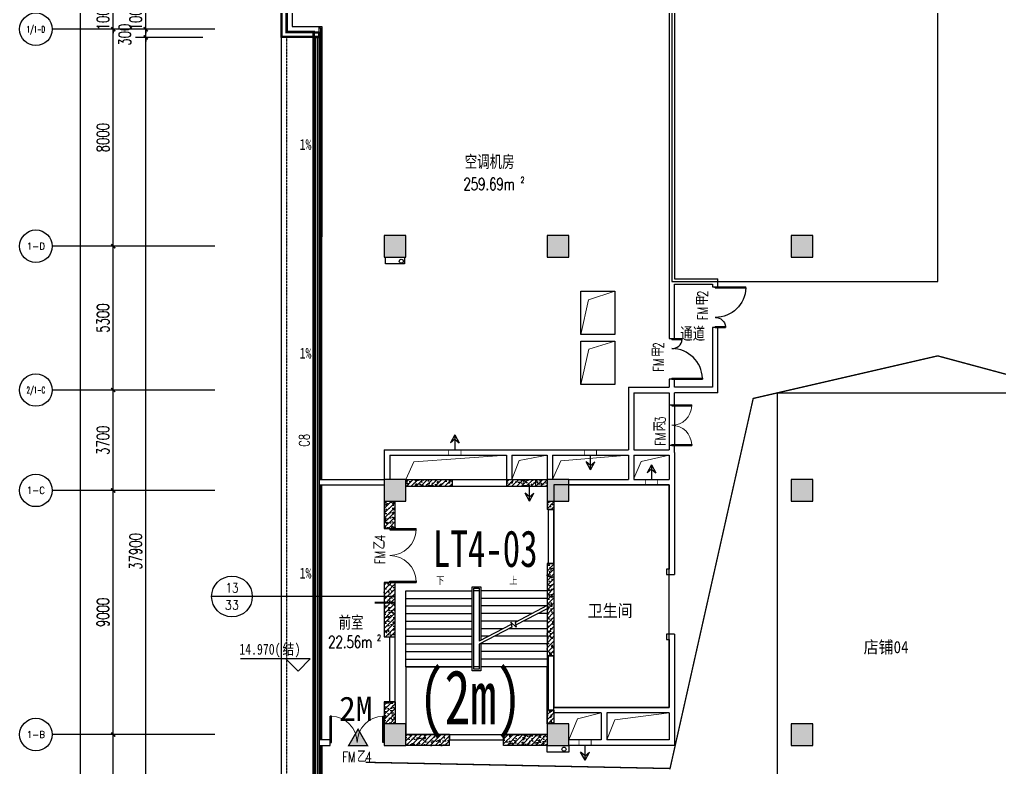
# Model space of a CAD drawing. Header units: millimetres. Extents: x 2508758 to 2608101, y 258149 to 386457.
# Drawn here: x 2508758 to 2544876, y 284649 to 312216 of the extents above; entities that cross this region are included whole.
import ezdxf
from ezdxf.enums import TextEntityAlignment as Align

# ---------------------------------------------------------------- set-up
doc = ezdxf.new("R2010")
doc.units = ezdxf.units.MM
doc.header["$MEASUREMENT"] = 0
doc.linetypes.add('_DASH', pattern=[0.6, 0.4, -0.2])
doc.linetypes.add('DASH', pattern=[0.35, 0.25, -0.1])
doc.layers.get('0').update_dxf_attribs({"linetype": 'CONTINUOUS'})
doc.layers.get('Defpoints').update_dxf_attribs({"linetype": 'CONTINUOUS'})
for name, color, linetype in [('0-商铺线', 2, 'CONTINUOUS'), ('AXIS', 3, 'CONTINUOUS'), ('COLUMN', 255, 'CONTINUOUS'), ('DIM_ELEV', 3, 'CONTINUOUS'), ('DIM_IDEN', 3, 'CONTINUOUS'), ('DIM_SYMB', 3, 'CONTINUOUS'), ('PUB_HATCH', 251, 'CONTINUOUS'), ('PUB_TEXT', 7, 'CONTINUOUS'), ('RAIL', 163, 'CONTINUOUS'), ('SPACE', 7, 'CONTINUOUS'), ('STAIR', 2, 'CONTINUOUS'), ('WALL', 255, 'CONTINUOUS'), ('WINDOW', 4, 'CONTINUOUS'), ('WZ', 7, 'CONTINUOUS'), ('排烟', 6, 'CONTINUOUS'), ('文字', 7, 'CONTINUOUS'), ('栏杆', 212, 'CONTINUOUS'), ('疏散指示', 1, 'CONTINUOUS'), ('索引', 1, 'CONTINUOUS'), ('门窗', 40, 'CONTINUOUS')]:
    doc.layers.add(name, color=color, linetype=linetype)
doc.layers.add('fire', color=1, linetype='CONTINUOUS', lineweight=5)
doc.layers.add('P-SANR-FIXT', color=6, linetype='CONTINUOUS', lineweight=15)
doc.styles.add('-宋体', font='', dxfattribs={"width": 0.8})
doc.styles.add('_TCH_AXIS', font='COMPLEX', dxfattribs={"bigfont": 'GBCBIG'})
doc.styles.add('_TCH_DIM', font='', dxfattribs={"width": 0.8})
doc.styles.add('_TCH_LABEL', font='COMPLEX', dxfattribs={"bigfont": 'GBCBIG'})
doc.styles.add('_TCH_SPACE', font='SIMPLEX', dxfattribs={"height": 5, "bigfont": 'GBCBIG'})
doc.styles.add('DIM_FONT', font='SIMPLEX', dxfattribs={"width": 0.7, "bigfont": 'GBCBIG'})
doc.styles.add('TK-TITLE', font='simhei.ttf', dxfattribs={"height": 350})
doc.styles.add('黑体', font='simhei.ttf', dxfattribs={"width": 0.7})
doc.styles.get('-宋体').set_extended_font_data('SimSun')
doc.styles.get('_TCH_DIM').set_extended_font_data('SimSun')
doc.dimstyles.new('_TCH_ARCH&&150', dxfattribs={"dimscale": 1.5, "dimtxt": 300, "dimasz": 100, "dimexe": 250, "dimexo": 300, "dimgap": 100, "dimtad": 1, "dimdec": 0, "dimzin": 0, "dimdsep": 46, "dimtxsty": 'DIM_FONT', "dimblk": 'ARCHTICK', "dimcen": 0.09, "dimclrt": 7, "dimazin": 2, "dimtfac": 1, "dimtdec": 0, "dimtix": 1, "dimtmove": 2, "dimatfit": 3, "dimfxl": 1, "dimtolj": 1, "dimtzin": 0, "dimarcsym": 0})
pattern_1 = [(45, (1355319.74, -337230.97), (-88.388348, 88.388348), []), (50, (1355319.74, -337230.97), (358.63009, -31.37607), [37.5, -412.5]), (355, (1355319.74, -337230.97), (-69.37567, 376.09607), [30, -330]), (100.4514, (1355349.62, -337233.58), (289.25469, 344.71977), [31.870095, -350.57106]), (46.1842, (1355319.74, -337130.97), (533.62052, -82.7595), [56.25, -618.75]), (96.6356, (1355364.2, -337137.86), (467.33135, 487.05894), [47.80514, -525.8565]), (351.1842, (1355319.74, -337130.97), (467.33097, 487.0593), [45, -495]), (21, (1355369.74, -337155.97), (298.453526, -201.309445), [37.5, -412.5]), (326, (1355369.74, -337155.97), (121.65767, 362.57502), [30, -330]), (71.4514, (1355394.6, -337172.74), (420.11131, 161.26525), [31.870095, -350.57106]), (37.5, (1355319.74, -337230.97), (6.079928, 166.446927), [0, -326, 0, -335, 0, -331.25]), (7.5, (1355319.74, -337230.97), (131.534769, 197.205856), [0, -191, 0, -318.5, 0, -126.25]), (327.5, (1355208.24, -337230.97), (266.911218, -11.277436), [0, -125, 0, -390, 0, -517.5]), (317.5, (1355158.24, -337230.97), (291.593085, 50.05249), [0, -162.5, 0, -259, 0, -367.5])]

# ---------------------------------------------------------------- blocks, each defined once
blk = doc.blocks.new('_ArchTick')
at = {"color": 0, "linetype": 'ByBlock', "const_width": 0.4}
blk.add_lwpolyline([(-0.5, -0.5), (0.5, 0.5)], dxfattribs=at)
blk = doc.blocks.new('*D16')
at = {"layer": 'AXIS', "color": 0, "lineweight": -2, "transparency": 16777216}
for p, q in [((2515508, 312860), (2513033, 312860)), ((2513408, 312860), (2513408, 313010)), ((2513408, 311860), (2513408, 312860)), ((2515508, 311860), (2513033, 311860)), ((2513408, 311860), (2513408, 311710))]:
    blk.add_line(p, q, dxfattribs=at)
at = {"layer": 'Defpoints', "color": 0, "transparency": 16777216}
for p in [(2513408, 312860), (2515958, 312860), (2515958, 311860)]:
    blk.add_point(p, dxfattribs=at)
at = {"layer": 'AXIS', "color": 0, "lineweight": -2, "transparency": 16777216, "xscale": 150, "yscale": 150, "zscale": 150}
for p, rotation in [((2513408, 312860), 270), ((2513408, 311860), 90)]:
    blk.add_blockref('_ArchTick', p, dxfattribs=dict(at, rotation=rotation))
at = {"layer": 'AXIS', "color": 7, "transparency": 16777216, "insert": (2513033, 312360), "char_height": 450, "attachment_point": 5, "rotation": 90, "style": 'DIM_FONT'}
blk.add_mtext('\\A1;1000', dxfattribs=at)
blk = doc.blocks.new('*D17')
at = {"layer": 'AXIS', "color": 0, "lineweight": -2, "transparency": 16777216}
for p, q in [((2515508, 311860), (2513033, 311860)), ((2513408, 311860), (2513408, 312010)), ((2513408, 311560), (2513408, 311860)), ((2515508, 311560), (2513033, 311560)), ((2513408, 311560), (2513408, 311410))]:
    blk.add_line(p, q, dxfattribs=at)
at = {"layer": 'Defpoints', "color": 0, "transparency": 16777216}
for p in [(2513408, 311860), (2515958, 311860), (2515958, 311560)]:
    blk.add_point(p, dxfattribs=at)
at = {"layer": 'AXIS', "color": 0, "lineweight": -2, "transparency": 16777216, "xscale": 150, "yscale": 150, "zscale": 150}
for p, rotation in [((2513408, 311860), 270), ((2513408, 311560), 90)]:
    blk.add_blockref('_ArchTick', p, dxfattribs=dict(at, rotation=rotation))
at = {"layer": 'AXIS', "color": 7, "transparency": 16777216, "insert": (2512635, 311660), "char_height": 450, "attachment_point": 5, "rotation": 90, "style": 'DIM_FONT'}
blk.add_mtext('\\A1;300', dxfattribs=at)
blk = doc.blocks.new('*D18')
at = {"layer": 'AXIS', "color": 0, "lineweight": -2, "transparency": 16777216}
for p, q in [((2515508, 311560), (2513033, 311560)), ((2513408, 273660), (2513408, 311560)), ((2515508, 273660), (2513033, 273660))]:
    blk.add_line(p, q, dxfattribs=at)
at = {"layer": 'Defpoints', "color": 0, "transparency": 16777216}
for p in [(2513408, 311560), (2515958, 311560), (2515958, 273660)]:
    blk.add_point(p, dxfattribs=at)
at = {"layer": 'AXIS', "color": 0, "lineweight": -2, "transparency": 16777216, "xscale": 150, "yscale": 150, "zscale": 150}
for p, rotation in [((2513408, 311560), 90), ((2513408, 273660), 270)]:
    blk.add_blockref('_ArchTick', p, dxfattribs=dict(at, rotation=rotation))
at = {"layer": 'AXIS', "color": 7, "transparency": 16777216, "insert": (2513033, 292610), "char_height": 450, "attachment_point": 5, "rotation": 90, "style": 'DIM_FONT'}
blk.add_mtext('\\A1;37900', dxfattribs=at)
blk = doc.blocks.new('*D29')
at = {"layer": 'AXIS', "color": 0, "lineweight": -2, "transparency": 16777216}
for p, q in [((2515508, 285860), (2511833, 285860)), ((2512208, 276860), (2512208, 285860)), ((2515508, 276860), (2511833, 276860))]:
    blk.add_line(p, q, dxfattribs=at)
at = {"layer": 'Defpoints', "color": 0, "transparency": 16777216}
for p in [(2512208, 285860), (2515958, 285860), (2515958, 276860)]:
    blk.add_point(p, dxfattribs=at)
at = {"layer": 'AXIS', "color": 0, "lineweight": -2, "transparency": 16777216, "xscale": 150, "yscale": 150, "zscale": 150}
for p, rotation in [((2512208, 285860), 90), ((2512208, 276860), 270)]:
    blk.add_blockref('_ArchTick', p, dxfattribs=dict(at, rotation=rotation))
at = {"layer": 'AXIS', "color": 7, "transparency": 16777216, "insert": (2511833, 281360), "char_height": 450, "attachment_point": 5, "rotation": 90, "style": 'DIM_FONT'}
blk.add_mtext('\\A1;9000', dxfattribs=at)
blk = doc.blocks.new('*D30')
at = {"layer": 'AXIS', "color": 0, "lineweight": -2, "transparency": 16777216}
for p, q in [((2515508, 294860), (2511833, 294860)), ((2512208, 285860), (2512208, 294860)), ((2515508, 285860), (2511833, 285860))]:
    blk.add_line(p, q, dxfattribs=at)
at = {"layer": 'Defpoints', "color": 0, "transparency": 16777216}
for p in [(2512208, 294860), (2515958, 294860), (2515958, 285860)]:
    blk.add_point(p, dxfattribs=at)
at = {"layer": 'AXIS', "color": 0, "lineweight": -2, "transparency": 16777216, "xscale": 150, "yscale": 150, "zscale": 150}
for p, rotation in [((2512208, 294860), 90), ((2512208, 285860), 270)]:
    blk.add_blockref('_ArchTick', p, dxfattribs=dict(at, rotation=rotation))
at = {"layer": 'AXIS', "color": 7, "transparency": 16777216, "insert": (2511833, 290360), "char_height": 450, "attachment_point": 5, "rotation": 90, "style": 'DIM_FONT'}
blk.add_mtext('\\A1;9000', dxfattribs=at)
blk = doc.blocks.new('*D31')
at = {"layer": 'AXIS', "color": 0, "lineweight": -2, "transparency": 16777216}
for p, q in [((2515508, 298560), (2511833, 298560)), ((2512208, 294860), (2512208, 298560)), ((2515508, 294860), (2511833, 294860))]:
    blk.add_line(p, q, dxfattribs=at)
at = {"layer": 'Defpoints', "color": 0, "transparency": 16777216}
for p in [(2512208, 298560), (2515958, 298560), (2515958, 294860)]:
    blk.add_point(p, dxfattribs=at)
at = {"layer": 'AXIS', "color": 0, "lineweight": -2, "transparency": 16777216, "xscale": 150, "yscale": 150, "zscale": 150}
for p, rotation in [((2512208, 298560), 90), ((2512208, 294860), 270)]:
    blk.add_blockref('_ArchTick', p, dxfattribs=dict(at, rotation=rotation))
at = {"layer": 'AXIS', "color": 7, "transparency": 16777216, "insert": (2511833, 296710), "char_height": 450, "attachment_point": 5, "rotation": 90, "style": 'DIM_FONT'}
blk.add_mtext('\\A1;3700', dxfattribs=at)
blk = doc.blocks.new('*D32')
at = {"layer": 'AXIS', "color": 0, "lineweight": -2, "transparency": 16777216}
for p, q in [((2515508, 303860), (2511833, 303860)), ((2512208, 298560), (2512208, 303860)), ((2515508, 298560), (2511833, 298560))]:
    blk.add_line(p, q, dxfattribs=at)
at = {"layer": 'Defpoints', "color": 0, "transparency": 16777216}
for p in [(2512208, 303860), (2515958, 303860), (2515958, 298560)]:
    blk.add_point(p, dxfattribs=at)
at = {"layer": 'AXIS', "color": 0, "lineweight": -2, "transparency": 16777216, "xscale": 150, "yscale": 150, "zscale": 150}
for p, rotation in [((2512208, 303860), 90), ((2512208, 298560), 270)]:
    blk.add_blockref('_ArchTick', p, dxfattribs=dict(at, rotation=rotation))
at = {"layer": 'AXIS', "color": 7, "transparency": 16777216, "insert": (2511833, 301210), "char_height": 450, "attachment_point": 5, "rotation": 90, "style": 'DIM_FONT'}
blk.add_mtext('\\A1;5300', dxfattribs=at)
blk = doc.blocks.new('*D33')
at = {"layer": 'AXIS', "color": 0, "lineweight": -2, "transparency": 16777216}
for p, q in [((2515508, 311860), (2511833, 311860)), ((2512208, 303860), (2512208, 311860)), ((2515508, 303860), (2511833, 303860))]:
    blk.add_line(p, q, dxfattribs=at)
at = {"layer": 'Defpoints', "color": 0, "transparency": 16777216}
for p in [(2512208, 311860), (2515958, 311860), (2515958, 303860)]:
    blk.add_point(p, dxfattribs=at)
at = {"layer": 'AXIS', "color": 0, "lineweight": -2, "transparency": 16777216, "xscale": 150, "yscale": 150, "zscale": 150}
for p, rotation in [((2512208, 311860), 90), ((2512208, 303860), 270)]:
    blk.add_blockref('_ArchTick', p, dxfattribs=dict(at, rotation=rotation))
at = {"layer": 'AXIS', "color": 7, "transparency": 16777216, "insert": (2511833, 307860), "char_height": 450, "attachment_point": 5, "rotation": 90, "style": 'DIM_FONT'}
blk.add_mtext('\\A1;8000', dxfattribs=at)
blk = doc.blocks.new('*D34')
at = {"layer": 'AXIS', "color": 0, "lineweight": -2, "transparency": 16777216}
for p, q in [((2515508, 312860), (2511833, 312860)), ((2512208, 312860), (2512208, 313010)), ((2512208, 311860), (2512208, 312860)), ((2515508, 311860), (2511833, 311860)), ((2512208, 311860), (2512208, 311710))]:
    blk.add_line(p, q, dxfattribs=at)
at = {"layer": 'Defpoints', "color": 0, "transparency": 16777216}
for p in [(2512208, 312860), (2515958, 312860), (2515958, 311860)]:
    blk.add_point(p, dxfattribs=at)
at = {"layer": 'AXIS', "color": 0, "lineweight": -2, "transparency": 16777216, "xscale": 150, "yscale": 150, "zscale": 150}
for p, rotation in [((2512208, 312860), 270), ((2512208, 311860), 90)]:
    blk.add_blockref('_ArchTick', p, dxfattribs=dict(at, rotation=rotation))
at = {"layer": 'AXIS', "color": 7, "transparency": 16777216, "insert": (2511833, 312360), "char_height": 450, "attachment_point": 5, "rotation": 90, "style": 'DIM_FONT'}
blk.add_mtext('\\A1;1000', dxfattribs=at)
blk = doc.blocks.new('*D47')
at = {"layer": 'AXIS', "color": 0, "lineweight": -2, "transparency": 16777216}
for p, q in [((2515508, 370860), (2510633, 370860)), ((2511008, 273660), (2511008, 370860)), ((2515508, 273660), (2510633, 273660))]:
    blk.add_line(p, q, dxfattribs=at)
at = {"layer": 'Defpoints', "color": 0, "transparency": 16777216}
for p in [(2511008, 370860), (2515958, 370860), (2515958, 273660)]:
    blk.add_point(p, dxfattribs=at)
at = {"layer": 'AXIS', "color": 0, "lineweight": -2, "transparency": 16777216, "xscale": 150, "yscale": 150, "zscale": 150}
for p, rotation in [((2511008, 370860), 90), ((2511008, 273660), 270)]:
    blk.add_blockref('_ArchTick', p, dxfattribs=dict(at, rotation=rotation))
at = {"layer": 'AXIS', "color": 7, "transparency": 16777216, "insert": (2510633, 322260), "char_height": 450, "attachment_point": 5, "rotation": 90, "style": 'DIM_FONT'}
blk.add_mtext('\\A1;97200', dxfattribs=at)
blk = doc.blocks.new('_FZH')
blk.add_lwpolyline([(-0.5, -0.5), (0.5, -0.5), (0.5, 0.5), (-0.5, 0.5)], close=True)
at = {"layer": 'PUB_HATCH'}
blk.add_solid([(-0.5, -0.5), (0.5, -0.5), (-0.5, 0.5), (0.5, 0.5)], dxfattribs=at)
blk = doc.blocks.new('$DorLib2D$00000002')
for p, q in [((-0.5, 0), (-0.5, 0.4875)), ((-0.475, 0.4875), (-0.5, 0.4875)), ((-0.475, 0), (-0.475, 0.4875)), ((0.475, 0), (0.475, 0.4875)), ((0.475, 0.4875), (0.5, 0.4875)), ((0.5, 0), (0.5, 0.4875)), ((-0.5, 0), (-0.475, 0)), ((0.5, 0), (0.475, 0))]:
    blk.add_line(p, q)
at = {"lineweight": 13}
for centre, start, end in [((-0.4875, 0), 0, 88.53072), ((0.4875, 0), 91.46928, 180)]:
    blk.add_arc(centre, 0.4875, start, end, dxfattribs=at)
blk = doc.blocks.new('$DorLib2D$00000225')
at = {"color": 0}
for p, q in [((0.475, -0.001), (0.475, 0.752)), ((0.475, 0.752), (0.5, 0.752)), ((0.5, -0.001), (0.5, 0.752)), ((-0.5, 0), (-0.5, 0.252)), ((-0.475, 0.252), (-0.5, 0.252)), ((-0.475, 0), (-0.475, 0.252)), ((-0.475, 0), (-0.5, 0)), ((0.475, -0.001), (0.5, -0.001))]:
    blk.add_line(p, q, dxfattribs=at)
for centre, radius, start, end in [((0.505, -0.002), 0.755, 92.2493, 179.7238), ((-0.501, 0.003), 0.251, 359.7899, 84.0974)]:
    blk.add_arc(centre, radius, start, end, dxfattribs=at)

msp = doc.modelspace()

# ---------------------------------------------------------------- hatches: boundary and pattern name
at = {"layer": 'fire'}
h = msp.add_hatch(color=1, dxfattribs=at)
h.dxf.hatch_style = 1
h.paths.add_polyline_path([(2521234.9, 286054.8), (2521584.6, 285449.1), (2520885.2, 285449.1)])
at = {"layer": 'PUB_HATCH'}
h = msp.add_hatch(dxfattribs=at)
h.set_pattern_fill('钢筋混凝土', color=256, scale=50, style=0)
h.set_pattern_definition(pattern_1)
h.paths.add_polyline_path([(2523001.5, 295260.5), (2523001.5, 295010.5), (2524701.5, 295010.5), (2524701.5, 295260.5)])
h = msp.add_hatch(dxfattribs=at)
h.set_pattern_fill('钢筋混凝土', color=256, scale=50, style=0)
h.set_pattern_definition(pattern_1)
h.paths.add_polyline_path([(2528201.5, 295010.5), (2528201.5, 295260.5), (2526701.5, 295260.5), (2526701.5, 295010.5)])
h = msp.add_hatch(dxfattribs=at)
h.set_pattern_fill('钢筋混凝土', color=256, scale=50, style=0)
h.set_pattern_definition(pattern_1)
h.paths.add_polyline_path([(2522601.5, 294460.5), (2522201.5, 294460.5), (2522201.5, 293460.5), (2522601.5, 293460.5)])
h = msp.add_hatch(dxfattribs=at)
h.set_pattern_fill('钢筋混凝土', color=256, scale=50, style=0)
h.set_pattern_definition(pattern_1)
h.paths.add_polyline_path([(2528451.5, 294460.5), (2528201.5, 294460.5), (2528201.5, 294160.5), (2528451.5, 294160.5)])
h = msp.add_hatch(dxfattribs=at)
h.set_pattern_fill('钢筋混凝土', color=256, scale=50, style=0)
h.set_pattern_definition(pattern_1)
h.paths.add_polyline_path([(2528201.5, 292160.5), (2528201.5, 291860.5), (2528451.5, 291860.5), (2528451.5, 292160.5)])
h = msp.add_hatch(dxfattribs=at)
h.set_pattern_fill('钢筋混凝土', color=256, scale=50, style=0)
h.set_pattern_definition(pattern_1)
h.paths.add_polyline_path([(2528451.5, 291860.5), (2528201.5, 291860.5), (2528201.5, 289460.5), (2528451.5, 289460.5)])
h = msp.add_hatch(dxfattribs=at)
h.set_pattern_fill('钢筋混凝土', color=256, scale=50, style=0)
h.set_pattern_definition(pattern_1)
h.paths.add_polyline_path([(2522601.5, 289460.5), (2522601.5, 291460.5), (2522201.5, 291460.5), (2522201.5, 289460.5)])
h = msp.add_hatch(dxfattribs=at)
h.set_pattern_fill('钢筋混凝土', color=256, scale=50, style=0)
h.set_pattern_definition(pattern_1)
h.paths.add_polyline_path([(2528451.5, 289460.5), (2528201.5, 289460.5), (2528201.5, 288760.5), (2528451.5, 288760.5)])
h = msp.add_hatch(dxfattribs=at)
h.set_pattern_fill('钢筋混凝土', color=256, scale=50, style=0)
h.set_pattern_definition(pattern_1)
h.paths.add_polyline_path([(2522201.5, 286260.5), (2522601.5, 286260.5), (2522601.5, 287060.5), (2522201.5, 287060.5)])
h = msp.add_hatch(dxfattribs=at)
h.set_pattern_fill('钢筋混凝土', color=256, scale=50, style=0)
h.set_pattern_definition(pattern_1)
h.paths.add_polyline_path([(2528201.5, 286260.5), (2528451.5, 286260.5), (2528451.5, 286760.5), (2528201.5, 286760.5)])
h = msp.add_hatch(dxfattribs=at)
h.set_pattern_fill('钢筋混凝土', color=256, scale=50, style=0)
h.set_pattern_definition(pattern_1)
h.paths.add_polyline_path([(2523001.5, 285860.5), (2523001.5, 285460.5), (2524601.5, 285460.5), (2524601.5, 285860.5)])
h = msp.add_hatch(dxfattribs=at)
h.set_pattern_fill('钢筋混凝土', color=256, scale=50, style=0)
h.set_pattern_definition(pattern_1)
h.paths.add_polyline_path([(2528201.5, 285460.5), (2528201.5, 285860.5), (2526601.5, 285860.5), (2526601.5, 285460.5)])

# ---------------------------------------------------------------- linework, layer by layer
at = {"layer": '0-商铺线'}
for p, q in [((2536701.5, 275960.5), (2536701.5, 298460.5)), ((2536701.5, 298460.5), (2564601.5, 298460.5))]:
    msp.add_line(p, q, dxfattribs=at)
msp.add_lwpolyline([(2542601.5, 326720.6, 0.2004326), (2542304.5, 327431.8), (2538520.6, 331171.7, 0.197393), (2537817.6, 331460.5), (2534601.5, 331460.5), (2534601.5, 328860.5), (2532001.5, 328860.5), (2532001.5, 320061), (2525701.5, 320061), (2525701.5, 317360.5), (2532801.5, 317360.5), (2532801.5, 302560.5), (2542601.5, 302560.5), (2542601.5, 326720.6)], format="xyb", dxfattribs=at)
msp.add_lwpolyline([(2532701.5, 295060.5), (2528451.5, 295060.5), (2528451.5, 286860.5), (2532701.5, 286860.5)], close=True, dxfattribs=at)
at = {"layer": 'AXIS'}
for p, q in [((2515957.5, 311860.5), (2509957.5, 311860.5)), ((2515957.5, 303860.5), (2509957.5, 303860.5)), ((2515957.5, 298560.5), (2509957.5, 298560.5)), ((2515957.5, 294860.5), (2509957.5, 294860.5)), ((2515957.5, 285860.5), (2509957.5, 285860.5))]:
    msp.add_line(p, q, dxfattribs=at)
for centre in [(2509357.5, 311860.5), (2509357.5, 303860.5), (2509357.5, 298560.5), (2509357.5, 294860.5), (2509357.5, 285860.5)]:
    msp.add_circle(centre, 600, dxfattribs=at)
at = {"layer": 'DIM_ELEV'}
for p, q in [((2519474.5, 288648.2), (2516902.8, 288648.2)), ((2519024.5, 288198.2), (2518574.5, 288648.2)), ((2519024.5, 288198.2), (2519474.5, 288648.2))]:
    msp.add_line(p, q, dxfattribs=at)
at = {"layer": 'DIM_IDEN'}
for p, q in [((2517336, 290949.1), (2515836, 290949.1)), ((2519001.6, 290949.1), (2517336, 290949.1)), ((2522601.5, 290949.1), (2519001.6, 290949.1))]:
    msp.add_line(p, q, dxfattribs=at)
at = {"layer": 'DIM_IDEN', "const_width": 75}
msp.add_lwpolyline([(2522601.5, 290724.1), (2521851.5, 290724.1)], dxfattribs=at)
at = {"layer": 'DIM_IDEN'}
msp.add_circle((2516586, 290949.1), 750, dxfattribs=at)
at = {"layer": 'DIM_SYMB'}
for points in [[(2519560.5, 307293.9, 0, 0, 0), (2518931.1, 307293.9, 120, 0, 0), (2518481.1, 307293.9, 0, 0, 0)], [(2519560.5, 299601, 0, 0, 0), (2518931.1, 299601, 120, 0, 0), (2518481.1, 299601, 0, 0, 0)], [(2519560.5, 291491.3, 0, 0, 0), (2518931.1, 291491.3, 120, 0, 0), (2518481.1, 291491.3, 0, 0, 0)], [(2524251.5, 291300.5, 0, 0, 0), (2524251.5, 287110.5, 0, 0, 0), (2526951.5, 287110.5, 0, 0, 0), (2526951.5, 289460.5, 80, 0, 0), (2526951.5, 289760.5, 0, 0, 0)], [(2526951.5, 291300.5, 0, 0, 0), (2526951.5, 290340.5, 80, 0, 0), (2526951.5, 290040.5, 0, 0, 0)]]:
    msp.add_lwpolyline(points, format="xyseb", dxfattribs=at)
at = {"layer": 'fire', "color": 1, "linetype": '_DASH', "ltscale": 1000, "const_width": 50}
msp.add_lwpolyline([(2521511.4, 284836.5), (2532734.4, 284607.8), (2535800.7, 298249.9), (2542601.5, 299819.1), (2546892.4, 298664.4), (2557496.6, 276155.5), (2563600.6, 299043.4), (2582015.2, 301917.1)], dxfattribs=at)
at = {"layer": 'fire', "color": 1, "const_width": 50}
msp.add_lwpolyline([(2521234.9, 286054.8), (2521584.6, 285449.1), (2520885.2, 285449.1)], close=True, dxfattribs=at)
at = {"layer": 'P-SANR-FIXT'}
for p, q in [((2529728, 301880.6), (2530701.5, 302210.8)), ((2529451.5, 300610.8), (2529728, 301880.6)), ((2529738.4, 300070.2), (2530701.5, 300360.5)), ((2529451.5, 298760.5), (2529738.4, 300070.2)), ((2523001.5, 295260.5), (2523291, 295919.1)), ((2523291, 295919.1), (2526701.5, 296160.5)), ((2526901.5, 295260.5), (2527171.5, 295963.3)), ((2527171.5, 295963.3), (2528201.5, 296160.5)), ((2528401.5, 295260.5), (2528707, 295945.7)), ((2528707, 295945.7), (2531201.5, 296160.5)), ((2531401.5, 295301.7), (2531672.5, 295930.9)), ((2531672.5, 295930.9), (2532701.5, 296160.5)), ((2529001.5, 285660.5), (2529326.1, 286442)), ((2529326.1, 286442), (2530201.5, 286660.5)), ((2530695.6, 286400.3), (2532701.5, 286660.5)), ((2530401.5, 285660.5), (2530695.6, 286400.3))]:
    msp.add_line(p, q, dxfattribs=at)
at = {"layer": 'RAIL'}
msp.add_line((2518401.5, 311560.5), (2518401.5, 272460.5), dxfattribs=at)
for points in [[(2519601.5, 311560.5), (2518401.5, 311560.5), (2518401.5, 313460.5), (2522001.5, 313460.5)], [(2519601.5, 311590.5), (2518431.5, 311590.5), (2518431.5, 313430.5), (2522001.5, 313430.5)]]:
    msp.add_lwpolyline(points, dxfattribs=at)
for points in [[(2519601.5, 311760.5), (2519801.5, 311760.5), (2519801.5, 311560.5), (2519601.5, 311560.5)], [(2519631.5, 311730.5), (2519771.5, 311730.5), (2519771.5, 311590.5), (2519631.5, 311590.5)]]:
    msp.add_lwpolyline(points, close=True, dxfattribs=at)
at = {"layer": 'STAIR', "linetype": 'DASH'}
msp.add_line((2518601.5, 311560.5), (2518601.5, 272660.5), dxfattribs=at)
at = {"layer": 'STAIR'}
for p, q in [((2523001.5, 288360.5), (2523001.5, 291160.5)), ((2523001.5, 291160.5), (2525441.5, 291160.5)), ((2525441.5, 291310.5), (2525761.5, 291310.5)), ((2525441.5, 288210.5), (2525441.5, 291310.5)), ((2525501.5, 291250.5), (2525701.5, 291250.5)), ((2525501.5, 288270.5), (2525501.5, 291250.5)), ((2525501.5, 288360.5), (2525501.5, 291160.5)), ((2525701.5, 291160.5), (2525501.5, 291160.5)), ((2525701.5, 291250.5), (2525701.5, 289300.9)), ((2525701.5, 291160.5), (2525701.5, 289300.9)), ((2525761.5, 291310.5), (2525761.5, 289332.4)), ((2528201.5, 291160.5), (2525761.5, 291160.5)), ((2528201.5, 291160.5), (2528201.5, 290613)), ((2523001.5, 290880.5), (2525441.5, 290880.5)), ((2528201.5, 290880.5), (2525761.5, 290880.5)), ((2523001.5, 290600.5), (2525441.5, 290600.5)), ((2528177.6, 290600.5), (2525761.5, 290600.5)), ((2528201.5, 290613), (2527019.7, 289992.7)), ((2528201.5, 290500.1), (2527042.4, 289891.7)), ((2528201.5, 290500.1), (2528201.5, 288360.5)), ((2523001.5, 290320.5), (2525441.5, 290320.5)), ((2523001.5, 290040.5), (2525441.5, 290040.5)), ((2527644.1, 290320.5), (2525761.5, 290320.5)), ((2527110.6, 290040.5), (2525761.5, 290040.5)), ((2528201.5, 290040.5), (2527325.8, 290040.5)), ((2528201.5, 290320.5), (2527859.3, 290320.5)), ((2523001.5, 289760.5), (2525441.5, 289760.5)), ((2526878.2, 289918.5), (2525701.5, 289300.9)), ((2526901, 289817.5), (2525701.5, 289187.9)), ((2526577.2, 289760.5), (2525761.5, 289760.5)), ((2528201.5, 289760.5), (2526792.3, 289760.5)), ((2527058.9, 289818.7), (2526860, 289999.7)), ((2526860, 289999.7), (2526901, 289817.5)), ((2527019.7, 289992.7), (2527058.9, 289818.7)), ((2523001.5, 289480.5), (2525441.5, 289480.5)), ((2526043.7, 289480.5), (2525761.5, 289480.5)), ((2528201.5, 289480.5), (2526258.9, 289480.5)), ((2523001.5, 289200.5), (2525441.5, 289200.5)), ((2525701.5, 289187.9), (2525701.5, 288360.5)), ((2525701.5, 289187.9), (2525701.5, 288270.5)), ((2525761.5, 289219.4), (2525761.5, 288210.5)), ((2528201.5, 289200.5), (2525761.5, 289200.5)), ((2523001.5, 288920.5), (2525441.5, 288920.5)), ((2523001.5, 288640.5), (2525441.5, 288640.5)), ((2528201.5, 288920.5), (2525761.5, 288920.5)), ((2528201.5, 288640.5), (2525761.5, 288640.5)), ((2523001.5, 288360.5), (2525441.5, 288360.5)), ((2523001.5, 288360.5), (2523001.5, 285860.5)), ((2525441.5, 288360.5), (2523001.5, 288360.5)), ((2525701.5, 288360.5), (2525501.5, 288360.5)), ((2525701.5, 288270.5), (2525501.5, 288270.5)), ((2528201.5, 288360.5), (2525761.5, 288360.5)), ((2528201.5, 288360.5), (2525761.5, 288360.5)), ((2528201.5, 286260.5), (2528201.5, 288360.5)), ((2525761.5, 288210.5), (2525441.5, 288210.5)), ((2523001.5, 285860.5), (2528201.5, 285860.5))]:
    msp.add_line(p, q, dxfattribs=at)
for points in [[(2522951.5, 303460.5), (2522951.5, 303210.5), (2522251.5, 303210.5), (2522251.5, 303460.5)], [(2529001.5, 285460.5), (2529001.5, 285210.5), (2528201.5, 285210.5), (2528201.5, 285460.5)]]:
    msp.add_lwpolyline(points, dxfattribs=at)
for points in [[(2529451.5, 302210.8), (2530701.5, 302210.8), (2530701.5, 300610.8), (2529451.5, 300610.8)], [(2529451.5, 300360.5), (2530701.5, 300360.5), (2530701.5, 298760.5), (2529451.5, 298760.5)]]:
    msp.add_lwpolyline(points, close=True, dxfattribs=at)
for centre in [(2522826.5, 303308.9), (2528826.5, 285320.3)]:
    msp.add_circle(centre, 75, dxfattribs=at)
at = {"layer": 'WALL'}
for p, q in [((2532701.5, 317260.5), (2532701.5, 302560.5)), ((2532901.5, 317460.5), (2532901.5, 302660.5)), ((2518601.5, 313260.5), (2518601.5, 311760.5)), ((2518801.5, 313060.5), (2518801.5, 311960.5)), ((2518601.5, 311760.5), (2519601.5, 311760.5)), ((2518801.5, 311960.5), (2519801.5, 311960.5)), ((2519601.5, 311760.5), (2519601.5, 311560.5)), ((2519801.5, 311560.5), (2519801.5, 311960.5)), ((2519601.5, 311560.5), (2519801.5, 311560.5)), ((2532701.5, 302560.5), (2532701.5, 300460.8)), ((2532901.5, 302660.5), (2534501.5, 302660.5)), ((2532901.5, 302460.5), (2534301.5, 302460.5)), ((2532901.5, 300460.8), (2532901.5, 302460.5)), ((2534301.5, 302460.5), (2534301.5, 302360.5)), ((2534301.5, 302360.5), (2534501.5, 302360.5)), ((2534501.5, 302360.5), (2534501.5, 302660.5)), ((2534501.5, 300860.5), (2534301.5, 300860.5)), ((2534301.5, 300860.5), (2534301.5, 298660.5)), ((2534501.5, 298460.5), (2534501.5, 300860.5)), ((2532701.5, 300460.8), (2532901.5, 300460.8)), ((2532901.5, 298960.8), (2532701.5, 298960.8)), ((2532701.5, 298960.8), (2532701.5, 298660.5)), ((2532901.5, 298660.5), (2532901.5, 298960.8)), ((2531201.5, 298660.5), (2531201.5, 296360.5)), ((2531201.5, 298660.5), (2532701.5, 298660.5)), ((2531401.5, 298460.5), (2531401.5, 296360.5)), ((2531401.5, 298460.5), (2532701.5, 298460.5)), ((2532701.5, 298460.5), (2532701.5, 298010.5)), ((2534301.5, 298660.5), (2532901.5, 298660.5)), ((2532901.5, 298010.5), (2532901.5, 298460.5)), ((2534501.5, 298460.5), (2532901.5, 298460.5)), ((2532701.5, 298010.5), (2532901.5, 298010.5)), ((2522201.5, 296360.5), (2522201.5, 295260.5)), ((2522201.5, 296360.5), (2526801.5, 296360.5)), ((2526801.5, 296360.5), (2528301.5, 296360.5)), ((2528301.5, 296360.5), (2531201.5, 296360.5)), ((2531401.5, 296360.5), (2532701.5, 296360.5)), ((2532901.5, 296510.5), (2532701.5, 296510.5)), ((2532701.5, 296510.5), (2532701.5, 296360.5)), ((2532901.5, 296260.5), (2532901.5, 296510.5)), ((2532901.5, 296260.5), (2532901.5, 295160.5)), ((2522401.5, 296160.5), (2522401.5, 295260.5)), ((2522401.5, 296160.5), (2526701.5, 296160.5)), ((2526701.5, 296160.5), (2526701.5, 295260.5)), ((2526901.5, 296160.5), (2526901.5, 295260.5)), ((2526901.5, 296160.5), (2528201.5, 296160.5)), ((2528201.5, 296160.5), (2528201.5, 295260.5)), ((2528401.5, 296160.5), (2528401.5, 295260.5)), ((2528401.5, 296160.5), (2531201.5, 296160.5)), ((2531201.5, 296160.5), (2531201.5, 295260.5)), ((2531401.5, 296160.5), (2531401.5, 295260.5)), ((2531401.5, 296160.5), (2532701.5, 296160.5)), ((2532701.5, 296160.5), (2532701.5, 295260.5)), ((2519801.5, 295260.5), (2522201.5, 295260.5)), ((2519801.5, 295260.5), (2519801.5, 295060.5)), ((2523001.5, 295260.5), (2524701.5, 295260.5)), ((2524701.5, 295260.5), (2524701.5, 295010.5)), ((2524701.5, 295260.5), (2526701.5, 295260.5)), ((2524701.5, 295260.5), (2524701.5, 295010.5)), ((2526701.5, 295260.5), (2528201.5, 295260.5)), ((2526701.5, 295260.5), (2526701.5, 295010.5)), ((2526701.5, 295260.5), (2526701.5, 295010.5)), ((2529001.5, 295260.5), (2531201.5, 295260.5)), ((2531401.5, 295260.5), (2532701.5, 295260.5)), ((2532901.5, 295160.5), (2532901.5, 291760.5)), ((2519801.5, 295060.5), (2522201.5, 295060.5)), ((2523001.5, 295010.5), (2524701.5, 295010.5)), ((2524701.5, 295010.5), (2526701.5, 295010.5)), ((2526701.5, 295010.5), (2528201.5, 295010.5)), ((2529001.5, 295060.5), (2531301.5, 295060.5)), ((2531301.5, 295060.5), (2532701.5, 295060.5)), ((2532701.5, 295060.5), (2532701.5, 291960.5)), ((2522201.5, 294460.5), (2522201.5, 293460.5)), ((2522601.5, 293460.5), (2522601.5, 294460.5)), ((2528201.5, 294460.5), (2528201.5, 294160.5)), ((2528451.5, 294460.5), (2528451.5, 294160.5)), ((2528451.5, 294160.5), (2528201.5, 294160.5)), ((2528251.5, 292160.5), (2528251.5, 294160.5)), ((2528251.5, 294160.5), (2528451.5, 294160.5)), ((2528451.5, 292160.5), (2528451.5, 294160.5)), ((2522201.5, 293460.5), (2522601.5, 293460.5)), ((2528201.5, 292160.5), (2528201.5, 291860.5)), ((2528451.5, 292160.5), (2528201.5, 292160.5)), ((2528201.5, 291860.5), (2528201.5, 289460.5)), ((2528251.5, 292160.5), (2528451.5, 292160.5)), ((2528451.5, 292160.5), (2528451.5, 291860.5)), ((2528451.5, 291860.5), (2528451.5, 289460.5)), ((2532701.5, 291960.5), (2532601.5, 291960.5)), ((2532601.5, 291960.5), (2532601.5, 291760.5)), ((2532601.5, 291760.5), (2532901.5, 291760.5)), ((2522601.5, 291460.5), (2522201.5, 291460.5)), ((2522201.5, 291460.5), (2522201.5, 289460.5)), ((2522601.5, 289460.5), (2522601.5, 291460.5)), ((2522201.5, 289460.5), (2522601.5, 289460.5)), ((2522401.5, 287060.5), (2522401.5, 289460.5)), ((2522401.5, 289460.5), (2522601.5, 289460.5)), ((2522601.5, 287060.5), (2522601.5, 289460.5)), ((2528201.5, 289460.5), (2528201.5, 288760.5)), ((2528451.5, 289460.5), (2528451.5, 288760.5)), ((2532901.5, 289560.5), (2532601.5, 289560.5)), ((2532601.5, 289560.5), (2532601.5, 289360.5)), ((2532601.5, 289360.5), (2532701.5, 289360.5)), ((2532701.5, 289360.5), (2532701.5, 286860.5)), ((2532901.5, 289560.5), (2532901.5, 286760.5)), ((2528451.5, 288760.5), (2528201.5, 288760.5)), ((2528251.5, 286760.5), (2528251.5, 288760.5)), ((2528251.5, 288760.5), (2528451.5, 288760.5)), ((2528451.5, 286760.5), (2528451.5, 288760.5)), ((2522201.5, 287060.5), (2522201.5, 286260.5)), ((2522601.5, 287060.5), (2522201.5, 287060.5)), ((2522401.5, 287060.5), (2522601.5, 287060.5)), ((2522601.5, 287060.5), (2522601.5, 286260.5)), ((2530301.5, 286860.5), (2528451.5, 286860.5)), ((2528451.5, 286660.5), (2528451.5, 286860.5)), ((2532701.5, 286860.5), (2530301.5, 286860.5)), ((2528201.5, 286760.5), (2528201.5, 286260.5)), ((2528451.5, 286760.5), (2528201.5, 286760.5)), ((2528251.5, 286760.5), (2528451.5, 286760.5)), ((2528451.5, 286760.5), (2528451.5, 286260.5)), ((2530201.5, 286660.5), (2528451.5, 286660.5)), ((2530201.5, 286660.5), (2530201.5, 285660.5)), ((2530401.5, 286660.5), (2530401.5, 285660.5)), ((2532701.5, 286660.5), (2530401.5, 286660.5)), ((2532701.5, 286660.5), (2532701.5, 285660.5)), ((2532901.5, 286760.5), (2532901.5, 285460.5)), ((2524601.5, 285860.5), (2523001.5, 285860.5)), ((2524601.5, 285460.5), (2524601.5, 285860.5)), ((2524601.5, 285860.5), (2526611.5, 285860.5)), ((2524601.5, 285860.5), (2524601.5, 285660.5)), ((2528201.5, 285860.5), (2526601.5, 285860.5)), ((2526601.5, 285460.5), (2526601.5, 285860.5)), ((2526611.5, 285860.5), (2526611.5, 285660.5)), ((2520201.5, 285660.5), (2519801.5, 285660.5)), ((2519801.5, 285660.5), (2519801.5, 285460.5)), ((2519801.5, 285460.5), (2520201.5, 285460.5)), ((2520201.5, 285460.5), (2520201.5, 285660.5)), ((2524601.5, 285460.5), (2523001.5, 285460.5)), ((2524601.5, 285660.5), (2526611.5, 285660.5)), ((2528201.5, 285460.5), (2526601.5, 285460.5)), ((2530201.5, 285660.5), (2529001.5, 285660.5)), ((2530301.5, 285460.5), (2529001.5, 285460.5)), ((2532901.5, 285460.5), (2530301.5, 285460.5)), ((2532701.5, 285660.5), (2530401.5, 285660.5))]:
    msp.add_line(p, q, dxfattribs=at)
at = {"layer": 'WINDOW'}
for p, q in [((2519601.5, 311560.5), (2519601.5, 273660.5)), ((2519801.5, 311560.5), (2519601.5, 311560.5)), ((2519668.2, 311560.5), (2519668.2, 273727.1)), ((2519734.8, 311560.5), (2519734.8, 273793.8)), ((2519801.5, 311560.5), (2519801.5, 273860.5)), ((2532701.5, 298010.5), (2532701.5, 296510.5)), ((2532901.5, 298010.5), (2532901.5, 296510.5))]:
    msp.add_line(p, q, dxfattribs=at)
at = {"layer": 'WZ', "linetype": 'DASH', "const_width": 30}
for points in [[(2525026.5, 296360.5), (2525026.5, 296160.5), (2524576.5, 296160.5), (2524576.5, 296360.5)], [(2530026.5, 296360.5), (2530026.5, 296160.5), (2529576.5, 296160.5), (2529576.5, 296360.5)], [(2527776.5, 295260.5), (2527776.5, 295010.5), (2527326.5, 295010.5), (2527326.5, 295260.5)], [(2532276.5, 295260.5), (2532276.5, 295060.5), (2531826.5, 295060.5), (2531826.5, 295260.5)], [(2529826.5, 285660.5), (2529826.5, 285460.5), (2529376.5, 285460.5), (2529376.5, 285660.5)]]:
    msp.add_lwpolyline(points, close=True, dxfattribs=at)
at = {"layer": '排烟'}
for p, q in [((2524801.5, 296904.5), (2524639.7, 296609.3)), ((2524801.5, 296904.5), (2524801.5, 296360.5)), ((2524801.5, 296904.5), (2524963.2, 296609.3)), ((2524801.5, 296745.2), (2524639.7, 296609.3)), ((2524801.5, 296745.2), (2524963.2, 296609.3)), ((2529801.5, 295616.5), (2529639.7, 295911.6)), ((2529801.5, 295775.8), (2529639.7, 295911.6)), ((2529801.5, 295616.5), (2529801.5, 296160.5)), ((2529801.5, 295616.5), (2529963.2, 295911.6)), ((2529801.5, 295775.8), (2529963.2, 295911.6)), ((2532051.5, 295804.5), (2531889.7, 295509.3)), ((2532051.5, 295645.2), (2531889.7, 295509.3)), ((2532051.5, 295804.5), (2532051.5, 295260.5)), ((2532051.5, 295804.5), (2532213.2, 295509.3)), ((2532051.5, 295645.2), (2532213.2, 295509.3)), ((2527551.5, 294466.5), (2527389.7, 294761.6)), ((2527551.5, 294625.8), (2527389.7, 294761.6)), ((2527551.5, 294466.5), (2527551.5, 295010.5)), ((2527551.5, 294466.5), (2527713.2, 294761.6)), ((2527551.5, 294625.8), (2527713.2, 294761.6)), ((2529601.5, 284916.5), (2529601.5, 285460.5)), ((2529601.5, 284916.5), (2529439.7, 285211.6)), ((2529601.5, 285075.8), (2529439.7, 285211.6)), ((2529601.5, 285075.8), (2529439.7, 285211.6)), ((2529601.5, 284916.5), (2529763.2, 285211.6)), ((2529601.5, 285075.8), (2529763.2, 285211.6)), ((2529601.5, 285075.8), (2529763.2, 285211.6))]:
    msp.add_line(p, q, dxfattribs=at)
at = {"layer": '栏杆'}
for p, q in [((2519851.5, 295260.5), (2519851.5, 304210.5)), ((2519901.5, 295260.5), (2519901.5, 304210.5)), ((2519851.5, 285660.5), (2519851.5, 295060.5)), ((2519901.5, 285660.5), (2519901.5, 295060.5))]:
    msp.add_line(p, q, dxfattribs=at)
for points in [[(2519801.5, 311960.5), (2519901.5, 311960.5), (2519901.5, 304210.5)], [(2519801.5, 311910.5), (2519851.5, 311910.5), (2519851.5, 304210.5)], [(2519851.5, 285460.5), (2519851.5, 273910.5), (2564901.5, 273910.5), (2564901.5, 276510.5)], [(2519901.5, 285460.5), (2519901.5, 273960.5), (2564851.5, 273960.5), (2564851.5, 276510.5)]]:
    msp.add_lwpolyline(points, dxfattribs=at)
at = {"layer": '索引', "const_width": 100}
msp.add_lwpolyline([(2565171.5, 273727.1), (2519601.5, 273727.1), (2519601.5, 311760.5), (2518601.5, 311760.5), (2518601.5, 313260.5), (2522001.5, 313260.5), (2522001.5, 321260.5), (2520101.5, 321260.5), (2520101.5, 320260.5), (2518601.5, 320260.5), (2518601.5, 335360.5)], dxfattribs=at)

# ---------------------------------------------------------------- block references
at = {"layer": 'COLUMN', "xscale": 800, "yscale": 800, "zscale": 800}
for p in [(2522601.5, 303860.5), (2528601.5, 303860.5), (2537601.5, 303860.5), (2522601.5, 294860.5), (2528601.5, 294860.5), (2537601.5, 294860.5), (2522601.5, 285860.5), (2528601.5, 285860.5), (2537601.5, 285860.5)]:
    msp.add_blockref('_FZH', p, dxfattribs=at)
at = {"layer": 'WINDOW'}
for name, p, xscale, yscale, zscale, rotation in [('$DorLib2D$00000225', (2534401.5, 301610.5), -1500, 1500, -1500, 270), ('$DorLib2D$00000225', (2532801.5, 299710.8), 1500, 1500, 1500, 270.0000000000033), ('$DorLib2D$00000002', (2532801.5, 297260.5), 1500, 1500, 1500, 270), ('$DorLib2D$00000002', (2522401.5, 292460.5), -2000, 2000, -2000, 270), ('$DorLib2D$00000002', (2521201.5, 285560.5), 2000, -2000, 2000, 180)]:
    msp.add_blockref(name, p, dxfattribs=dict(at, xscale=xscale, yscale=yscale, zscale=zscale, rotation=rotation))

# ---------------------------------------------------------------- texts
at = {"layer": '0-商铺线', "char_height": 450, "attachment_point": 1, "style": '黑体'}
for s, insert in [('{\\W0.9;卫生间}', (2529697.9, 290649.9)), ('{\\W0.9;店铺04}', (2539870.5, 289308.9))]:
    msp.add_mtext_dynamic_manual_height_columns(s, width=3537.991, gutter_width=17.5, heights=[0], dxfattribs=dict(at, insert=insert))
at = {"layer": 'AXIS', "color": 7, "style": '_TCH_AXIS', "width": 0.65625}
for s, height, p, p2 in [('1/1-D', 229.84, (2509016.3, 311745.6), (2509698.7, 311745.6)), ('2/1-C', 223.49, (2509015.3, 298448.7), (2509699.7, 298448.7))]:
    msp.add_text(s, height=height, dxfattribs=at).set_placement(p, p2, align=Align.FIT)
at = {"layer": 'AXIS', "color": 7, "style": '_TCH_AXIS'}
for s, height, p, p2 in [('1-D', 245.12, (2509019, 303737.9), (2509696, 303737.9)), ('1-C', 252.81, (2509020.4, 294734.1), (2509694.6, 294734.1)), ('1-B', 245.12, (2509019, 285737.9), (2509696, 285737.9))]:
    msp.add_text(s, height=height, dxfattribs=at).set_placement(p, p2, align=Align.FIT)
at = {"layer": 'DIM_IDEN', "color": 7, "style": '_TCH_LABEL'}
for s, height, p, p2 in [('13', 346.49, (2516346.7, 291094.8), (2516825.2, 291094.8)), ('33', 332.89, (2516324.4, 290468.2), (2516847.5, 290468.2))]:
    msp.add_text(s, height=height, dxfattribs=at).set_placement(p, p2, align=Align.FIT)
at = {"layer": 'DIM_SYMB', "color": 7, "style": '_TCH_DIM', "width": 0.8}
for s, height, p in [('1%', 398.73, (2519081.2, 307411.7)), ('1%', 398.73, (2519081.2, 299718.7)), ('1%', 398.73, (2519081.2, 291609)), ('下', 265.8, (2524116.8, 291405.5)), ('上', 265.8, (2526813.3, 291405.5))]:
    msp.add_text(s, height=height, dxfattribs=at).set_placement(p)
at = {"layer": 'fire', "color": 1, "style": 'TK-TITLE'}
msp.add_text('2M', height=900, rotation=0.03514, dxfattribs=at).set_placement((2520537.5, 286361.3))
at = {"layer": 'PUB_TEXT', "style": '_TCH_DIM', "width": 0.8}
for s, height, p in [('14.970(', 398.73, (2516857.8, 288805.7)), ('结', 398.7, (2518445.6, 288805.7)), (')', 398.7, (2518899.3, 288805.7))]:
    msp.add_text(s, height=height, dxfattribs=at).set_placement(p)
at = {"layer": 'SPACE', "style": '_TCH_SPACE', "width": 0.705882}
for s, height, p in [('259.69m', 446.25, (2525121.6, 305931.4)), ('2', 223.1, (2527221.6, 306193.9)), ('22.56m', 446.25, (2520133.5, 289050.3)), ('2', 223.1, (2521933.5, 289312.8))]:
    msp.add_text(s, height=height, dxfattribs=at).set_placement(p)
at = {"layer": '文字', "style": '-宋体', "width": 0.75}
for s, p in [('空调机房', (2525162.9, 306755)), ('通道', (2533108.8, 300419)), ('前室', (2520514.4, 289768.5))]:
    msp.add_text(s, height=450, dxfattribs=at).set_placement(p)
at = {"layer": '疏散指示', "style": '黑体', "width": 0.7}
msp.add_attdef('LT4-03', text='B2-1', height=1350, dxfattribs=at).set_placement((2525923.2, 292039.2), align=Align.CENTER)
at = {"layer": '索引', "style": '黑体', "width": 0.7}
msp.add_text('(2m)', height=2000, dxfattribs=at).set_placement((2523468.3, 286237.5))
at = {"layer": '门窗', "style": '_TCH_SPACE', "width": 0.705882}
for s, p in [('2', (2534133.1, 301991.4)), ('FM', (2534133.1, 301135.4)), ('2', (2532500.2, 300091.6)), ('FM', (2532500.2, 299235.7)), ('3', (2532568.1, 297356.1)), ('C8', (2519444.9, 296467.6)), ('FM', (2532568.1, 296500.2)), ('4', (2522230.5, 292995.3)), ('FM', (2522230.5, 292139.3))]:
    msp.add_text(s, height=382.5, rotation=90, dxfattribs=at).set_placement(p)
at = {"layer": '门窗', "style": '_TCH_SPACE'}
for s, p in [('甲', (2534133.1, 301675.4)), ('甲', (2532500.2, 299775.7)), ('丙', (2532568.1, 297040.2)), ('乙', (2522230.5, 292679.3))]:
    msp.add_text(s, height=434, rotation=90, dxfattribs=at).set_placement(p)
at = {"layer": '门窗', "style": '_TCH_SPACE', "width": 0.705882}
for s, p in [('FM', (2520655.5, 284836.5)), ('4', (2521511.4, 284836.5))]:
    msp.add_text(s, height=382.5, dxfattribs=at).set_placement(p)
at = {"layer": '门窗', "style": '_TCH_SPACE'}
msp.add_text('乙', height=434, dxfattribs=at).set_placement((2521195.5, 284836.5))

# ---------------------------------------------------------------- dimensions: what is measured, and where the dimension line sits
at = {"layer": 'AXIS'}
for p1, p2, distance, picture, middle in [((2515957.5, 273660.5), (2515957.5, 370860.5), 4950, '*D47', (2510632.5, 322260.5)), ((2515957.5, 311860.5), (2515957.5, 312860.5), 3750, '*D34', (2511832.5, 312360.5)), ((2515957.5, 311860.5), (2515957.5, 312860.5), 2550, '*D16', (2513032.5, 312360.5)), ((2515957.5, 303860.5), (2515957.5, 311860.5), 3750, '*D33', (2511832.5, 307860.5)), ((2515957.5, 273660.5), (2515957.5, 311560.5), 2550, '*D18', (2513032.5, 292610.5)), ((2515957.5, 298560.5), (2515957.5, 303860.5), 3750, '*D32', (2511832.5, 301210.5)), ((2515957.5, 294860.5), (2515957.5, 298560.5), 3750, '*D31', (2511832.5, 296710.5)), ((2515957.5, 285860.5), (2515957.5, 294860.5), 3750, '*D30', (2511832.5, 290360.5)), ((2515957.5, 276860.5), (2515957.5, 285860.5), 3750, '*D29', (2511832.5, 281360.5))]:
    dim = msp.add_aligned_dim(p1=p1, p2=p2, distance=distance, dimstyle='_TCH_ARCH&&150', dxfattribs=at)
    dim.commit()
    dim.dimension.update_dxf_attribs({"geometry": picture, "text_midpoint": middle})
dim = msp.add_linear_dim(base=(2513407.5, 311860.5), p1=(2515957.5, 311560.5), p2=(2515957.5, 311860.5), angle=90, dimstyle='_TCH_ARCH&&150', dxfattribs=at)
dim.commit()
dim.dimension.update_dxf_attribs({"geometry": '*D17', "text_midpoint": (2512635, 311660.5), "dimtype": 129})

doc.saveas('drawing.dxf')
